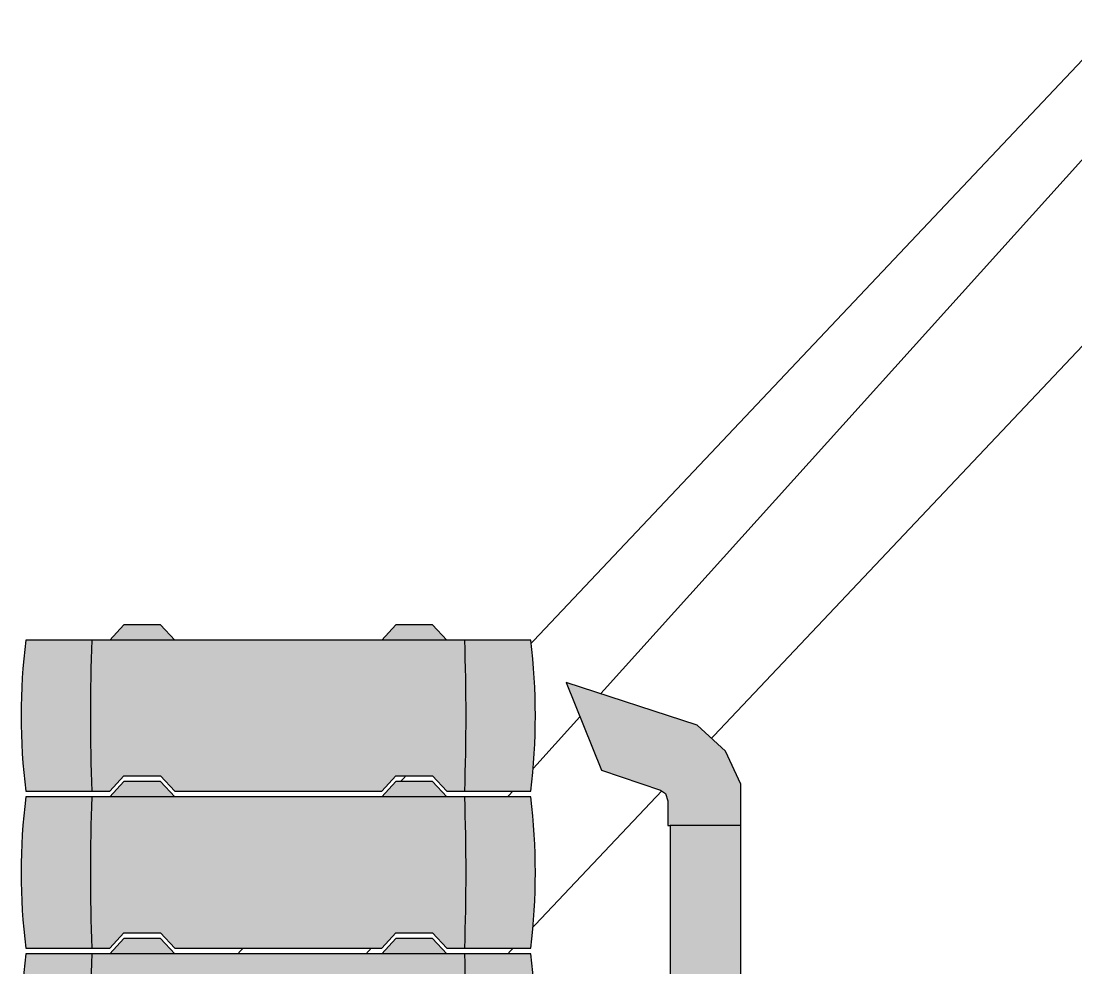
# Model space of a CAD drawing. Header units: millimetres. Extents: x -4144 to 24821, y -10508 to 12478.
# Drawn here: x -3735 to -674, y 3226 to 5974 of the extents above; entities that cross this region are included whole.
import ezdxf
from ezdxf.enums import TextEntityAlignment as Align

# ---------------------------------------------------------------- set-up
doc = ezdxf.new("R2010")
doc.units = ezdxf.units.MM
doc.set_wipeout_variables(frame=1)
doc.layers.add('Техника. Кран LR 1280', color=250, linetype='Continuous')
doc.layers.add('Техника. Кран LR 1280 Штрих', color=31, linetype='Continuous')
doc.styles.get("Standard").update_dxf_attribs({"font": 'arial.ttf'})

# ---------------------------------------------------------------- blocks, each defined once
blk = doc.blocks.new('BLOCK-20181117.18442397')
at = {"color": 0, "linetype": 'ByBlock', "lineweight": -2, "ltscale": 20, "transparency": 16777216}
blk.add_wipeout([(341.749628750018, 241.74766023628217), (448.0913819840425, 241.74766023628217), (489.11169264652744, 197.2279865788969), (732.7062389028961, 197.2279865788969), (732.7062389028961, 197.2279865788969), (742.9094509131701, 87.69481239336892), (746.3148727719708, -22.259836823695878), (742.9094509131701, -132.21448604075704), (732.7062389028961, -241.7476602262832), (489.11169264652744, -241.7476602262832), (448.0913819840425, -197.2279865688979), (341.749628750018, -197.2279865688979), (300.53490903226157, -241.7476602262832), (-300.5349090322561, -241.7476602262832), (-341.7496287500162, -197.2279865688979), (-448.09138198403707, -197.2279865688979), (-489.1116926465229, -241.7476602262832), (-732.7062389028943, -241.7476602262832), (-732.7062389028943, -241.7476602262832), (-742.9094509131655, -132.21448604075704), (-746.3148727719681, -22.259836823695878), (-742.9094509131655, 87.69481239336892), (-732.7062389028924, 197.22798657890053), (-732.7062389028943, 197.2279865788969), (-489.1116926465229, 197.2279865788969), (-448.09138198403707, 241.74766023628217), (-341.7496287500162, 241.74766023628217), (-300.5349090322561, 197.2279865788969), (300.53490903226157, 197.2279865788969)], dxfattribs=at)
at = {"layer": 'Техника. Кран LR 1280 Штрих', "lineweight": -2}
h = blk.add_hatch(color=254, dxfattribs=at)
h.dxf.hatch_style = 1
h.paths.add_polyline_path([(-300.5349090322561, 197.2279865788951), (-489.111692646522, 197.2279865788951), (-540.3404118710296, 197.227986578895, 0.01726421122548541), (-540.3404118710296, -241.7476602262832), (-489.111692646522, -241.7476602262832), (-448.0913819840388, -197.2279865688979), (-341.7496287500143, -197.2279865688979), (-300.5349090322561, -241.7476602262832), (300.5349090322597, -241.7476602262832), (341.7496287500179, -197.2279865688979), (448.0913819840425, -197.2279865688979), (489.1116926465255, -241.7476602262832), (540.3404118710332, -241.7476602262832, 0.01726421122548536), (540.3404118710332, 197.2279865788951), (489.1116926465256, 197.2279865788951), (300.5349090322597, 197.2279865788951)])
h.paths.add_polyline_path([(-489.111692646522, 197.2279865788951), (-732.706238902894, 197.2279865788951, 0.06200177147919366), (-732.706238902894, -241.7476602262832), (-489.111692646522, -241.7476602262832), (-448.0913819840388, -197.2279865688979), (-341.7496287500143, -197.2279865688979), (-300.5349090322561, -241.7476602262832), (300.5349090322597, -241.7476602262832), (341.7496287500179, -197.2279865688979), (448.0913819840425, -197.2279865688979), (489.1116926465255, -241.7476602262832), (732.7062389028977, -241.7476602262832, 0.06200177147919366), (732.7062389028976, 197.2279865788951), (489.1116926465255, 197.2279865788951), (448.0913819840425, 241.7476602362804), (341.749628750018, 241.7476602362804), (300.5349090322597, 197.2279865788951), (-300.5349090322561, 197.2279865788951)])
h.paths.add_polyline_path([(300.5349090322597, 197.2279865788951), (-300.5349090322561, 197.2279865788951), (-341.7496287500144, 241.7476602362804), (-448.0913819840389, 241.7476602362804), (-489.111692646522, 197.2279865788951), (-732.706238902894, 197.2279865788951, 0.06200177147919366), (-732.706238902894, -241.7476602262832), (-489.111692646522, -241.7476602262832), (-448.0913819840388, -197.2279865688979), (-341.7496287500143, -197.2279865688979), (-300.5349090322561, -241.7476602262832), (300.5349090322597, -241.7476602262832), (341.7496287500179, -197.2279865688979), (448.0913819840425, -197.2279865688979), (489.1116926465255, -241.7476602262832), (732.7062389028977, -241.7476602262832, 0.06200177147919366), (732.7062389028976, 197.2279865788951), (489.1116926465256, 197.2279865788951)], flags=16)
h = blk.add_hatch(color=256, dxfattribs=at)
h.dxf.hatch_style = 1
h.set_gradient(color1=(132, 132, 132), color2=(214, 214, 214), rotation=90.00000000000003, tint=1, name='CURVED')
h.paths.add_polyline_path([(-540.3404118710296, 197.2279865788951), (-732.7062389028938, 197.227986578895), (-742.9094509131655, 87.69481239336902), (-746.3148727719672, -22.25983682369365), (-742.9094509131655, -132.2144860407568), (-732.7062389028943, -241.7476602262832), (-540.3404118710296, -241.7476602262832, -0.01726421122548541)])
h = blk.add_hatch(color=256, dxfattribs=at)
h.dxf.hatch_style = 1
h.set_gradient(color1=(132, 132, 132), color2=(214, 214, 214), rotation=270, tint=1, name='CURVED')
h.paths.add_polyline_path([(746.3148727719708, -22.25983682369421), (742.9094509131701, 87.69481239336893), (732.7062389028979, 197.2279865788951), (540.3404118710332, 197.2279865788951, -0.01726421122548536), (540.3404118710332, -241.7476602262832), (732.7062389028979, -241.7476602262832), (742.9094509131701, -132.2144860407569)])
at = {"color": 0, "linetype": 'ByBlock', "lineweight": -2, "ltscale": 20, "transparency": 16777216}
blk.add_lwpolyline([(300.5349090322597, 197.2279865788951), (341.749628750018, 241.7476602362804), (448.0913819840425, 241.7476602362804), (489.1116926465256, 197.2279865788951), (732.7062389028979, 197.2279865788951, -0.06200177147919366), (732.7062389028979, -241.7476602262832), (489.1116926465256, -241.7476602262832), (448.0913819840425, -197.2279865688979), (341.749628750018, -197.2279865688979), (300.5349090322597, -241.7476602262832), (-300.5349090322561, -241.7476602262832), (-341.7496287500144, -197.2279865688979), (-448.0913819840389, -197.2279865688979), (-489.111692646522, -241.7476602262832), (-732.7062389028943, -241.7476602262832, -0.06200177147919366), (-732.7062389028943, 197.2279865788951), (-489.111692646522, 197.2279865788951), (-448.0913819840389, 241.7476602362804), (-341.7496287500144, 241.7476602362804), (-300.5349090322561, 197.2279865788951)], format="xyb", close=True, dxfattribs=at)
for points in [[(-489.111692646522, 197.2279865788951), (-300.5349090322561, 197.2279865788951)], [(300.5349090322597, 197.2279865788951), (489.1116926465256, 197.2279865788951)]]:
    blk.add_lwpolyline(points, dxfattribs=at)
for centre, start, end in [((5814.493919535073, -22.25983682369406), 178.0218636345157, 181.9781363654843), ((-5814.493919535069, -22.25983682369406), 358.0218636345156, 1.978136365484343)]:
    blk.add_arc(centre, 6358.623615550747, start, end, dxfattribs=at)
blk = doc.blocks.new('BLOCK-20181117.118430967')
at = {"color": 0, "linetype": 'ByBlock', "lineweight": -2, "ltscale": 20, "transparency": 16777216}
blk.add_blockref('BLOCK-20181117.18442397', (5300.249788001282, 2940.534165518329), dxfattribs=at)
blk.add_wipeout([(-1161.1383157966784, 39.86733143864694), (-3885.087175180772, 39.86733143864694), (-3885.087175180772, 81.08205115640249), (-2259.9080630145045, 81.08205115640249), (-2259.9080630145045, 624.0530674245383), (-2197.7662791206385, 692.3813681737274), (-1858.967477249419, 724.5835040418679), (-1858.967477249419, 1793.1038305710517), (-2197.7662791206385, 1793.1038305710517), (-2197.7662791206385, 692.3813681737274), (-2322.0498469083695, 677.21308875867), (-2322.0498469083695, 1793.1038305710517), (-3033.136698855902, 1793.1038305710517), (-3033.136698855902, 1793.1038305710517), (-3170.7414486279968, 1470.2305449326877), (-3285.2173569703746, 1138.4512626561382), (-3375.9935786947476, 799.4204332199324), (-3442.617449392223, 454.828666643828), (-3448.124170190737, 418.88240031002897), (-2823.1862759043875, 418.88240031880014), (-2791.481295613529, 430.6457322288352), (-2791.481295613529, 430.6457322288352), (-2689.469730476454, 518.2419253426024), (-2575.4717566270483, 589.543499153915), (-2452.06746728284, 642.9366994812099), (-2322.0498469083686, 677.21308875867), (-2322.0498469083695, 677.21308875867), (-2259.9080630145045, 624.0530674245383), (-2259.908063014505, 96.03807330458312), (-3255.5491984352493, 96.03807330458312), (-3521.817240787925, 294.9185368482913), (-3521.817240787925, 294.9185368482913), (-3546.1515130399803, 316.62885473408005), (-3563.603146909815, 344.17763300122533), (-3572.835435264073, 375.45477418265455), (-3573.141231379851, 408.06460701685864), (-3573.141231379851, 408.06460701685864), (-3573.141231379851, 408.06460701685864), (-3510.7260102492796, 756.7134653884968), (-3424.08197211583, 1100.1439487887837), (-3313.63336455943, 1436.674469487094), (-3179.920992873462, 1764.6572250257632), (-3144.6636735593856, 1841.4425715405732), (-3144.6636735593856, 1841.4425715405732), (-3112.730411230957, 1874.7189195089659), (-3074.675167266576, 1900.773611674893), (-3032.1015385614246, 1918.508738286384), (-2986.803520678164, 1927.1769649157222), (-2077.5007872379433, 2037.9601287555624), (-1591.1409128773018, 2023.2150382203035), (-1591.1409128773018, 2023.2150382203035), (-1563.0720416646707, 1919.6302849726635), (-1541.097513267205, 1814.5837108341657), (-1525.2922659877488, 1708.4335492941982), (-1515.710199431597, 1601.5417973343801), (-1515.710199431597, 1601.5417973343783), (-1515.710199431597, 841.4578176013993), (-1488.2985226381793, 895.0592904743253), (-1333.93773275186, 1820.8352116816968), (-1333.93773275186, 1820.8352116816968), (-1314.2054790489478, 1874.7013849384812), (-1273.7940205730672, 1915.4179722387207), (-1220.0777981943963, 1935.5548516119288), (-1162.859158094956, 1931.437366615396), (-1112.5795813298596, 1903.8168920023727), (-1078.4142815591908, 1857.7337199207286), (-1073.4295986867878, 1844.9419345354754), (-1014.0744450726647, 1673.4731477847663), (-984.1958423180772, 1689.2847774320799), (-984.1958423167382, 1707.6891415131322), (-942.9778677961428, 1707.6891415132632), (-942.9778677961428, 1707.6891415132632), (-834.887643779022, 1739.5122845187143), (-722.7229877132552, 1750.2500165169158), (-610.5583316474962, 1739.512284518647), (-502.4681076303938, 1707.6891415131322), (-502.46810763039355, 1707.6891415131322), (-82.33223490788123, 1707.6891415131322), (-82.33223490788123, 1680.2774647197148), (207.24294763318284, 1680.2774647204715), (207.2429476331829, 1680.2774647204715), (319.730582219135, 1724.8544116581534), (438.9313557384544, 1745.6329516796122), (559.86711728988, 1741.7453160222794), (677.4872581182242, 1713.3538630029643), (753.7076089395757, 1680.2774647204715), (1371.9824703341708, 1680.2774647203942), (1444.4155635952293, 1761.1480188081405), (1458.672534929463, 1808.9302851441325), (1458.672534929463, 1808.9302851441325), (1466.408380564658, 1825.120884910837), (1478.7345379964281, 1838.1610026811832), (1494.4643834621306, 1846.7952826235023), (1512.0836244082564, 1850.192513404535), (1512.0836244082564, 1850.192513404535), (1556.8277146217006, 1851.7462514700082), (1598.042434339469, 1875.852974323796), (1648.8030218182969, 1959.8880510615909), (1648.8030218182969, 1959.8880510615909), (1675.3473415628514, 1985.1579434244422), (1711.051456357793, 1993.42743902217), (1746.0025270990063, 1982.4006069850902), (1770.4967887508894, 1955.138921108016), (1804.2236128737247, 1887.975437202822), (1804.2236128737247, 1887.975437202822), (1913.7416274818959, 1869.7294157529177), (2016.5098665317428, 1827.707970453408), (2107.4359819621523, 1763.9933382626623), (2182.0144238882817, 1681.7426919288055), (2183.067502463412, 1680.2774647203942), (3957.2935245982003, 1680.2774647197148), (3957.2935245982003, 2719.393865150917), (4001.813198255585, 2815.4319384555065), (4084.0482286358306, 2890.8626519012105), (4464.701158859272, 3014.312401999211), (4361.85876862015, 2760.608584868678), (4190.389981869855, 2702.2858682869482), (4176.586938945511, 2691.982188357506), (4169.782622010978, 2671.3748284986286), (4169.782622010978, 2599.2490689925544), (4162.978305076438, 2599.2490689925544), (4162.978305076438, 1680.2774647197148), (4476.766929374797, 1680.2774647197148), (4488.807881713052, 1635.7577910623295), (4488.807881713052, 41.214719717761), (3079.3422309878515, 41.214719717761), (3055.429917189336, 44.714082712663185), (1161.1383157966773, 44.714082712663185), (1161.1383157966773, 0), (-1161.1383157966784, 0)], dxfattribs=at)
at = {"layer": 'Техника. Кран LR 1280 Штрих', "lineweight": -2}
h = blk.add_hatch(color=256, dxfattribs=at)
h.dxf.hatch_style = 1
h.set_gradient(color1=(132, 132, 132), color2=(214, 214, 214), rotation=90.00000000000003, tint=1, name='CYLINDER')
h.paths.add_polyline_path([(4464.701158859258, 3014.312401999196), (4084.048228635832, 2890.862651901208), (4190.389981869859, 2702.285868286942), (4361.858768620135, 2760.608584868663)])
h = blk.add_hatch(color=256, dxfattribs=at)
h.dxf.hatch_style = 1
h.set_gradient(color1=(132, 132, 132), color2=(214, 214, 214), rotation=315, tint=1, name='CYLINDER')
h.paths.add_polyline_path([(4084.048228635829, 2890.862651901215), (4001.813198255593, 2815.431938455498), (4176.586938945514, 2691.982188357513), (4190.389981869858, 2702.285868286943)])
h = blk.add_hatch(color=256, dxfattribs=at)
h.dxf.hatch_style = 1
h.set_gradient(color1=(132, 132, 132), color2=(214, 214, 214), tint=1, name='CYLINDER')
h.paths.add_polyline_path([(4001.813198255593, 2815.431938455498), (3957.293524598191, 2719.393865150918), (4169.782622010978, 2671.374828498614), (4176.586938945507, 2691.982188357518)])
h = blk.add_hatch(color=256, dxfattribs=at)
h.dxf.hatch_style = 1
h.set_gradient(color1=(132, 132, 132), color2=(214, 214, 214), tint=1, name='CYLINDER')
h.paths.add_polyline_path([(4169.782622010986, 2671.374828498612), (3957.293524598193, 2719.393865150918), (3957.293524598193, 2637.158834770671), (3957.293524598193, 2599.249068992562), (4162.978305076438, 2599.249068992562), (4169.782622010986, 2599.249068992562)])
h = blk.add_hatch(color=256, dxfattribs=at)
h.dxf.hatch_style = 1
h.set_gradient(color1=(132, 132, 132), color2=(214, 214, 214), tint=1, name='CYLINDER')
h.paths.add_polyline_path([(4162.978305076438, 2599.249068992562), (3957.293524598193, 2599.249068992562), (3957.293524598193, 1707.689141513139), (4162.978305076438, 1707.689141513139)])
h.paths.add_polyline_path([(4162.978305076438, 1680.277464719722), (4162.978305076438, 1707.689141513139), (3957.293524598193, 1707.689141513139), (3957.293524598193, 1680.277464719722)])
at = {"color": 0, "linetype": 'ByBlock', "lineweight": -2, "ltscale": 20, "transparency": 16777216}
for points in [[(3957.293524598193, 2599.249068992562), (3957.293524598193, 2637.158834770671), (3957.293524598193, 2719.393865150923), (4001.813198255593, 2815.431938455498), (4084.048228635816, 2890.862651901203), (4464.701158859258, 3014.312401999196), (4361.858768620135, 2760.608584868663), (4190.389981869856, 2702.285868286941), (4176.586938945504, 2691.982188357506), (4169.782622010986, 2671.374828498636), (4169.782622010986, 2599.249068992562), (4162.978305076438, 2599.249068992562)], [(3957.293524598193, 1680.277464719722), (3957.293524598193, 2599.249068992562), (4162.978305076438, 2599.249068992562), (4162.978305076438, 1680.277464719722)]]:
    blk.add_lwpolyline(points, dxfattribs=at)
blk.add_blockref('BLOCK-20181117.18442397', (5300.249788001282, 2485.201420259138), dxfattribs=at)
blk.add_blockref('BLOCK-20181117.18442397', (5300.249788001282, 2029.868674999976), dxfattribs=at)
blk = doc.blocks.new('*U102')
at = {"color": 0, "linetype": 'ByBlock', "lineweight": -2, "ltscale": 20, "transparency": 16777216}
for p, q in [((2709.057889519474, 12387.04069094705), (-5648.035832006034, 3544.425682594367)), ((2709.057889519474, 12387.04069094705), (-5440.857657022454, 3348.623035554221)), ((3123.414239486636, 11995.43539686675), (-5233.679482038882, 3152.820388514083))]:
    blk.add_line(p, q, dxfattribs=at)
at = {"layer": 'Техника. Кран LR 1280', "lineweight": -2}
for tag, p in [('СТРЕЛА', (21700.09720452765, -2028.365654193055)), ('ВЫЛЕТ', (21700.09720452765, -2127.006201579572))]:
    blk.add_attdef(tag, text='', height=50, dxfattribs=at).set_placement(p, align=Align.MIDDLE)
at = {"color": 0, "linetype": 'ByBlock', "lineweight": -2, "ltscale": 20, "transparency": 16777216, "xscale": -1}
blk.add_blockref('BLOCK-20181117.118430967', (0, 1560.132668561353), dxfattribs=at)
at = {"layer": 'Техника. Кран LR 1280', "lineweight": -2}
for tag, height, p in [('МАРКА', 250, (-3740.851708006118, 3018.110567181704)), ('МОДЕЛЬ', 200, (-3740.851708006118, 2608.460380315968))]:
    blk.add_attdef(tag, text='', height=height, dxfattribs=at).set_placement(p, align=Align.MIDDLE)

msp = doc.modelspace()

# ---------------------------------------------------------------- block references
at = {"layer": 'Техника. Кран LR 1280', "linetype": 'Continuous'}
msp.add_blockref('*U102', (2311.505347885876, -520.5115478210173), dxfattribs=at)

doc.saveas('drawing.dxf')
